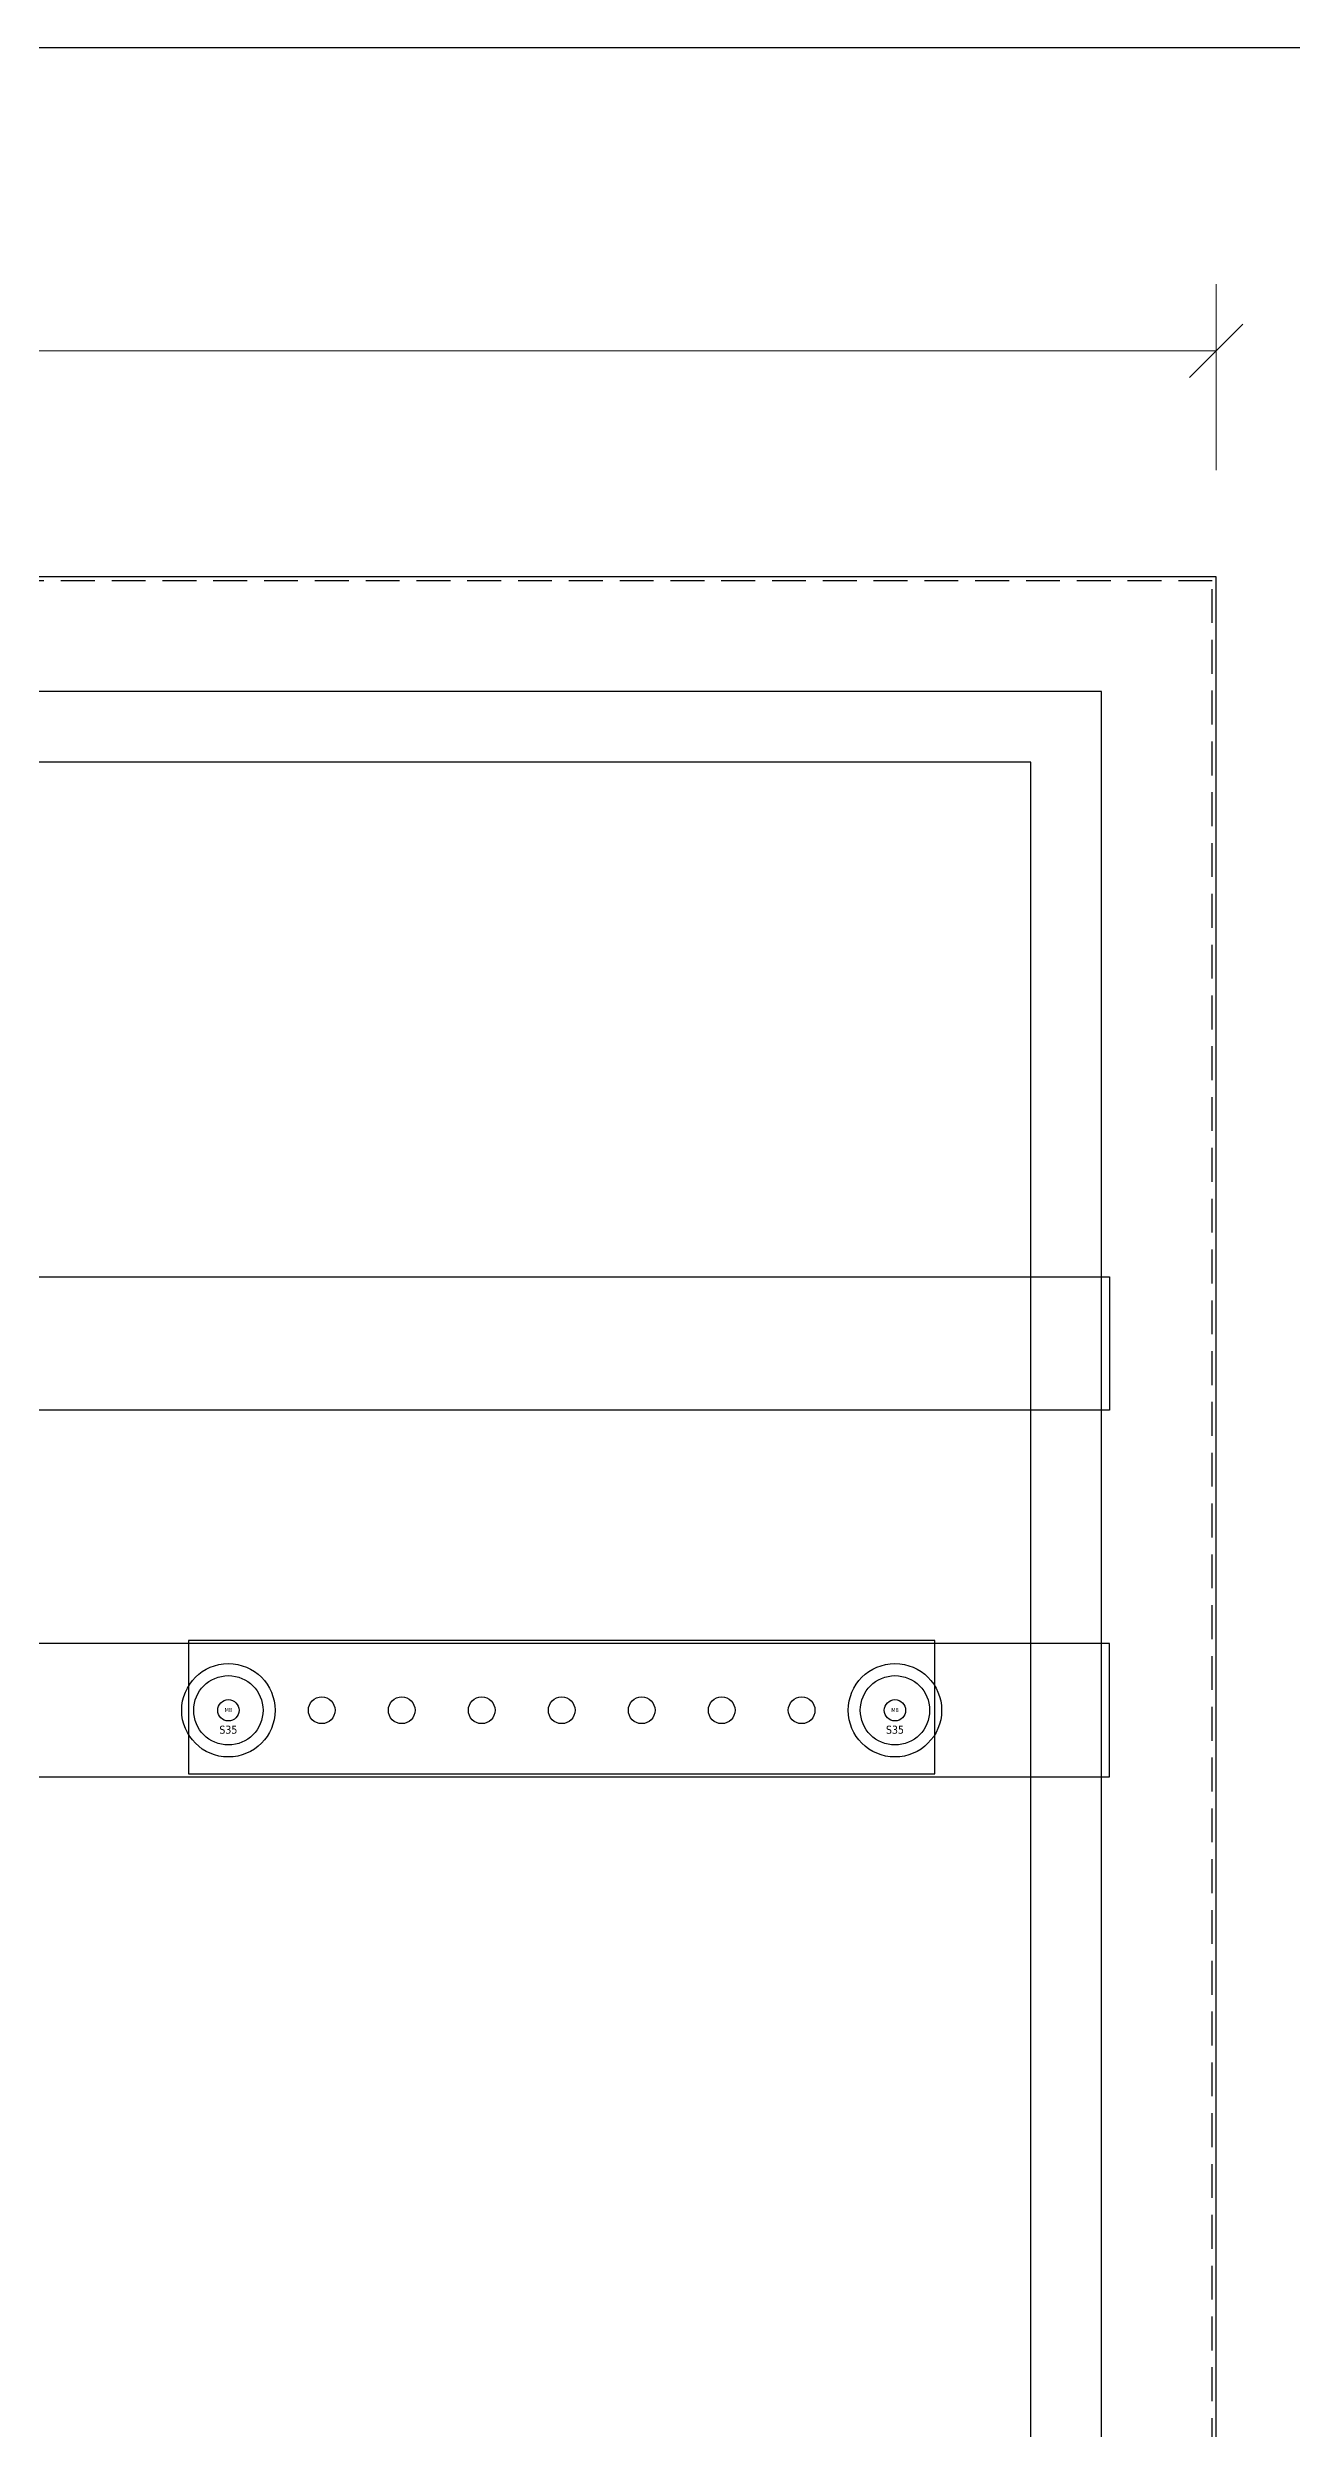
# Model space of a CAD drawing. Header units: millimetres. Extents: x 0 to 5940, y 0 to 4200.
# Drawn here: x 4728 to 5194, y 3307 to 4200 of the extents above; entities that cross this region are included whole.
import ezdxf
from ezdxf.enums import TextEntityAlignment as Align

# ---------------------------------------------------------------- set-up
doc = ezdxf.new("R2010")
doc.units = ezdxf.units.MM
doc.linetypes.add('HIDDENX2', pattern=[19.05, 12.7, -6.35])
doc.layers.add('DIM', color=253, linetype='Continuous')
doc.styles.add('Tahoma (Input Text)', font='tahoma.ttf')
doc.dimstyles.new('Dim-40', dxfattribs={"dimtxt": 40, "dimasz": 20, "dimexe": 25, "dimexo": 40, "dimgap": 20, "dimtad": 1, "dimdec": 0, "dimtxsty": 'Standard', "dimblk": 'OBLIQUE', "dimcen": 15, "dimclrd": 5, "dimclre": 5, "dimclrt": 3, "dimazin": 3, "dimtfac": 1, "dimtdec": 0, "dimtmove": 0, "dimatfit": 3, "dimldrblk": 'ARCHTICK', "dimlwd": 9, "dimlwe": 9})

# ---------------------------------------------------------------- blocks, each defined once
blk = doc.blocks.new('*D4')
at = {"color": 0, "linetype": 'ByBlock', "lineweight": -2}
for p, q in [((4176.28, 4096.36), (4156.28, 4076.36)), ((5156.28, 4076.36), (5176.28, 4096.36))]:
    blk.add_line(p, q, dxfattribs=at)
at = {"layer": 'Defpoints', "color": 0, "transparency": 16777216}
for p in [(4166.28, 4086.36), (4166.28, 4001.59), (5166.28, 4001.59)]:
    blk.add_point(p, dxfattribs=at)
at = {"layer": 'DIM', "color": 5, "lineweight": 9, "transparency": 16777216}
for p, q in [((4166.28, 4041.59), (4166.28, 4111.36)), ((5166.28, 4041.59), (5166.28, 4111.36)), ((5166.28, 4086.36), (4166.28, 4086.36))]:
    blk.add_line(p, q, dxfattribs=at)
at = {"layer": 'DIM', "color": 3, "transparency": 16777216, "insert": (4666.28, 4126.78), "char_height": 40, "attachment_point": 5}
blk.add_mtext('1000', dxfattribs=at)
blk = doc.blocks.new('_ArchTick')
at = {"color": 0, "const_width": 0.15}
blk.add_lwpolyline([(-0.5, -0.5), (0.5, 0.5)], dxfattribs=at)
blk = doc.blocks.new('_Oblique')
at = {"color": 0, "linetype": 'ByBlock', "lineweight": -2}
blk.add_line((-0.5, -0.5), (0.5, 0.5), dxfattribs=at)
blk = doc.blocks.new('su35-2')
at = {"color": 1}
for radius in [17.5, 13, 4]:
    blk.add_circle((0, -0.09), radius, dxfattribs=at)
at = {"color": 1, "width": 30.0978, "attachment_point": 5}
for s, insert, char_height in [('{\\fTahoma|b0|i0|c0|p34;M8}', (0, 0), 1.5), ('{\\fTahoma|b0|i0|c0|p34;S35}', (0, -7.39), 3)]:
    blk.add_mtext(s, dxfattribs=dict(at, insert=insert, char_height=char_height))
blk = doc.blocks.new('khungtenAsean2')
at = {"color": 7}
blk.add_lwpolyline([(0, 0), (2970, 0), (2970, -2100), (0, -2100)], close=True, dxfattribs=at)
at = {"color": 1, "style": 'Tahoma (Input Text)', "flags": 8}
for tag, p in [('#03', (506.57, -2019.3)), ('#01', (137.05, -2021.28)), ('#05', (1106.63, -2021.28)), ('#07', (1834.68, -2021.28)), ('#09', (2146.72, -2021.28)), ('#02', (98.46, -2081.28)), ('#04', (486.11, -2081.28)), ('#06', (1065.33, -2081.28)), ('#08', (1817.45, -2081.28)), ('#10', (2146.72, -2081.28))]:
    blk.add_attdef(tag, p, '', height=25, dxfattribs=at)
blk.add_attdef('#11', text='', height=25, dxfattribs=at).set_placement((2914.99, -2067.35), align=Align.CENTER)

msp = doc.modelspace()

# ---------------------------------------------------------------- linework, layer by layer
at = {"color": 7}
for points in [[(5166.28, 4001.59), (4166.28, 4001.59), (4166.28, 2001.59), (5166.28, 2001.59)], [(5123.28, 3958.59), (4209.28, 3958.59), (4209.28, 2044.59), (5123.28, 2044.59)], [(4780.78, 3602.71), (4780.78, 3552.71), (5060.78, 3552.71), (5060.78, 3602.71)]]:
    msp.add_lwpolyline(points, close=True, dxfattribs=at)
at = {"color": 7, "linetype": 'HIDDENX2'}
msp.add_lwpolyline([(5164.78, 4000.09), (4167.78, 4000.09), (4167.78, 2003.09), (5164.78, 2003.09)], close=True, dxfattribs=at)
at = {"color": 3}
msp.add_lwpolyline([(5096.78, 3932.09), (4235.78, 3932.09), (4235.78, 2071.09), (5096.78, 2071.09)], close=True, dxfattribs=at)
at = {"color": 8}
for points in [[(4206.28, 3739.09), (5126.28, 3739.09), (5126.28, 3689.09), (4206.28, 3689.09)], [(4206.28, 3551.59), (5126.28, 3551.59), (5126.28, 3601.59), (4206.28, 3601.59)]]:
    msp.add_lwpolyline(points, close=True, dxfattribs=at)
at = {"color": 7}
for centre in [(4830.78, 3576.59), (4860.78, 3576.59), (4890.78, 3576.59), (4920.78, 3576.59), (4950.78, 3576.59), (4980.78, 3576.59), (5010.78, 3576.59)]:
    msp.add_circle(centre, 5, dxfattribs=at)

# ---------------------------------------------------------------- block references
at = {"color": 7, "xscale": 2, "yscale": 2, "zscale": 2}
msp.add_blockref('khungtenAsean2', (0, 4200), dxfattribs=at)
at = {"color": 2}
for p in [(4795.78, 3576.67), (5045.78, 3576.67)]:
    msp.add_blockref('su35-2', p, dxfattribs=at)

# ---------------------------------------------------------------- dimensions: what is measured, and where the dimension line sits
at = {"layer": 'DIM', "color": 7}
dim = msp.add_linear_dim(base=(4166.28, 4086.36), p1=(5166.28, 4001.59), p2=(4166.28, 4001.59), angle=180, dimstyle='Dim-40', dxfattribs=at)
dim.commit()
dim.dimension.update_dxf_attribs({"geometry": '*D4', "text_midpoint": (4666.28, 4086.36), "dimtype": 160})

doc.saveas('drawing.dxf')
